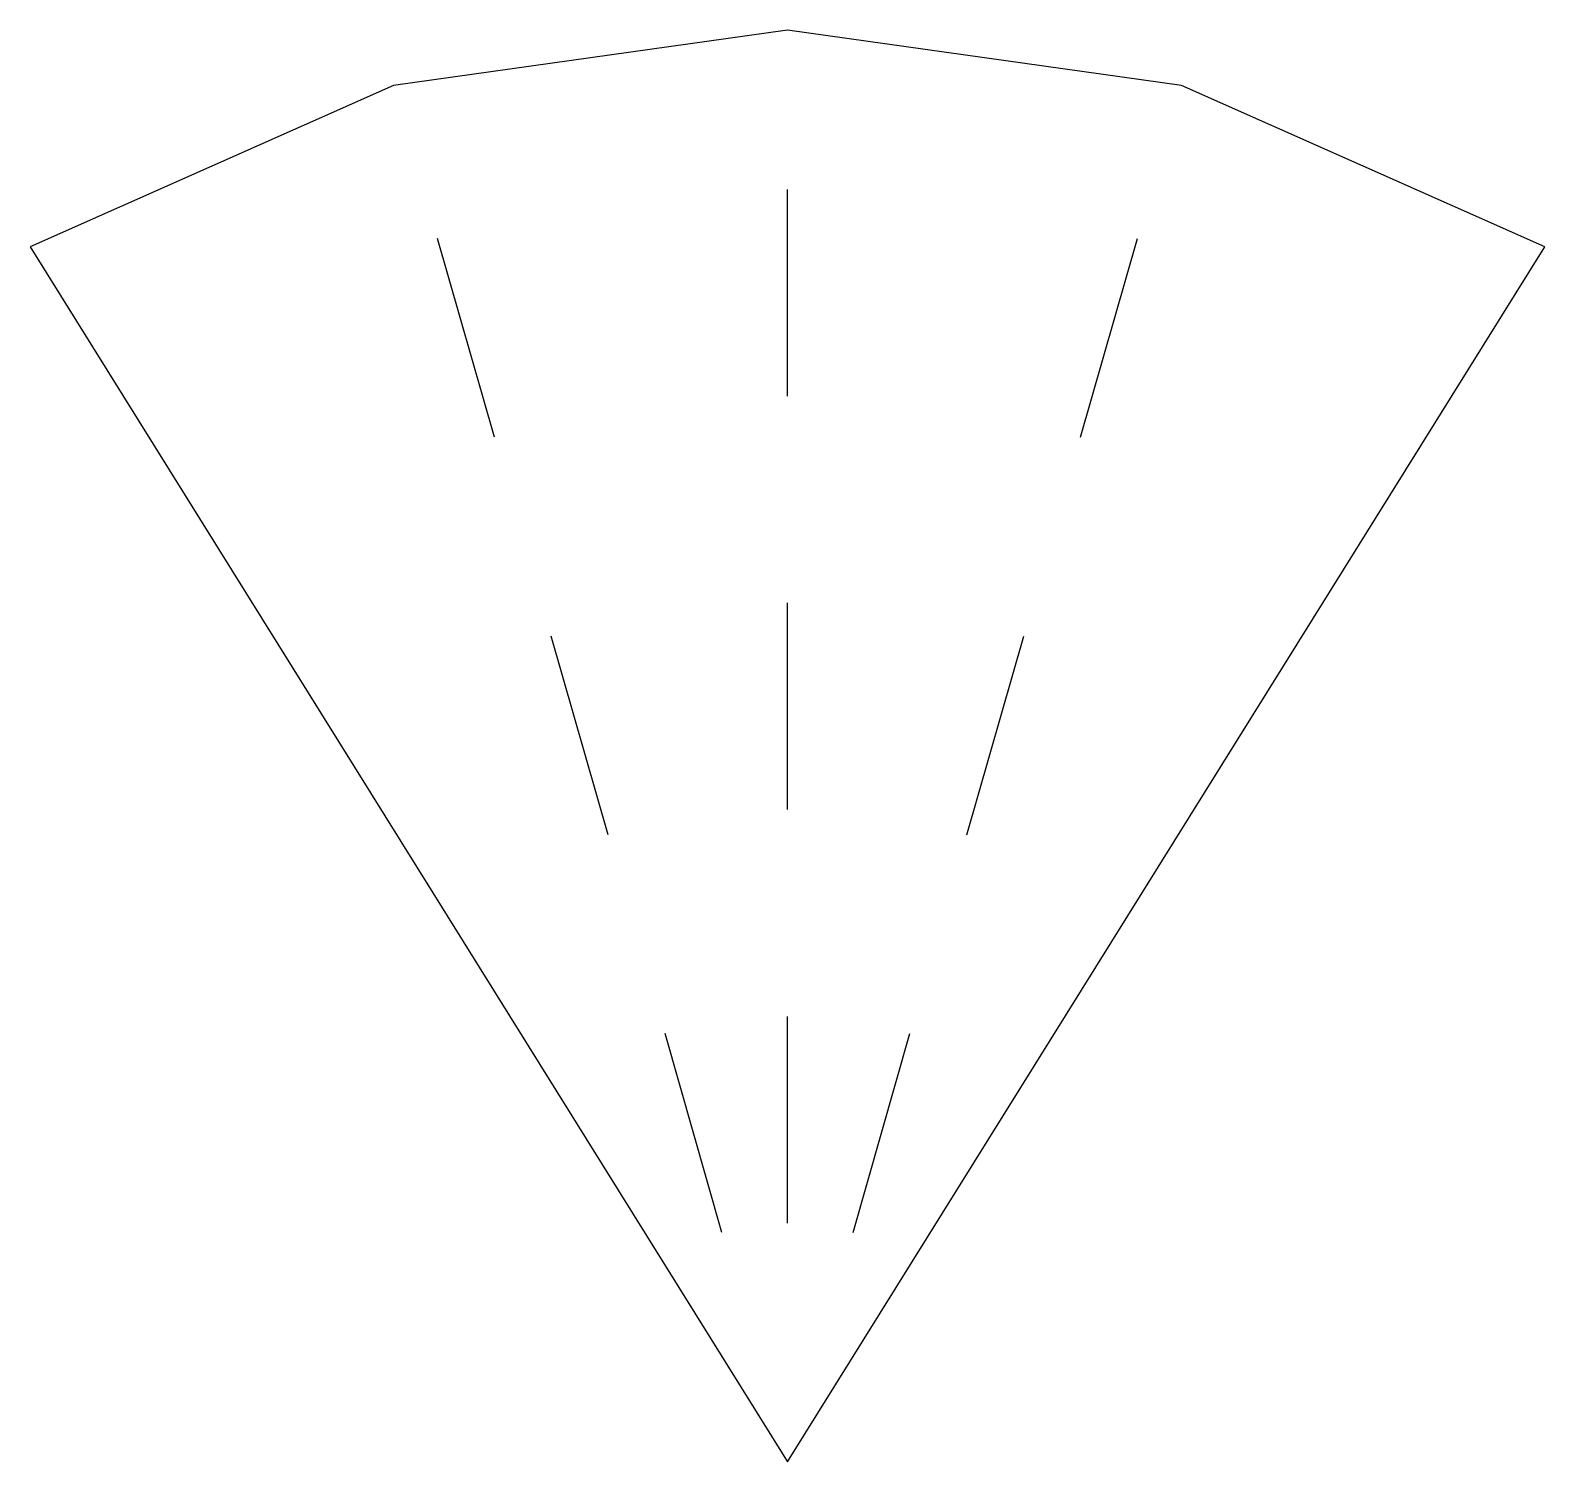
# Model space of a CAD drawing. Header units: millimetres. Extents: x -95 to 95, y 0 to 180.
import ezdxf

# ---------------------------------------------------------------- set-up
doc = ezdxf.new("R2010")
doc.units = ezdxf.units.MM

msp = doc.modelspace()

# ---------------------------------------------------------------- linework, layer by layer
at = {"layer": 'OUTLINE'}
msp.add_lwpolyline([(0, 0), (95.21, 152.76), (49.52, 173.06), (0, 180), (-49.52, 173.06), (-95.21, 152.76)], close=True, dxfattribs=at)
at = {"layer": 'SLOT_SINGLE_PASS_NO_OFFSET'}
for points in [[(0, 134), (0, 160)], [(-36.86, 128.83), (-44.01, 153.83)], [(36.86, 128.83), (44.01, 153.83)], [(0, 82), (0, 108)], [(-22.56, 78.84), (-29.71, 103.83)], [(22.56, 78.84), (29.71, 103.83)], [(0, 30), (0, 56)], [(-8.25, 28.84), (-15.4, 53.84)], [(8.25, 28.84), (15.4, 53.84)]]:
    msp.add_lwpolyline(points, dxfattribs=at)

doc.saveas('drawing.dxf')
